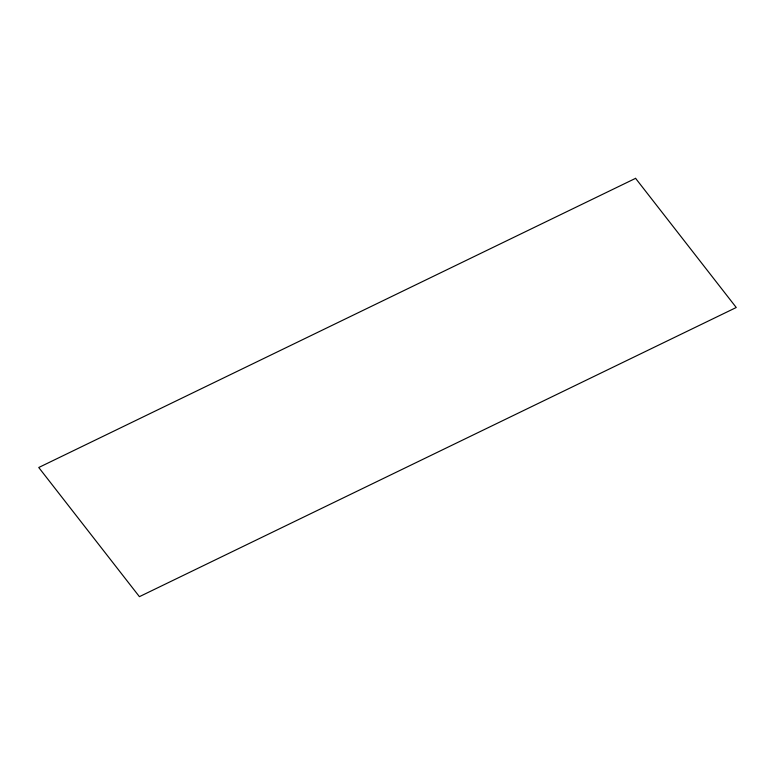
<?xml version="1.0" encoding="UTF-8"?>
<svg xmlns="http://www.w3.org/2000/svg" width="775" height="775" viewBox="0 0 775 775"><rect width="100%" height="100%" fill="white"/><g stroke="black" fill="none" stroke-linecap="round" stroke-linejoin="round"><path stroke-width="1.16" d="M635.587 178.337L38.75 467.499L139.413 596.663L736.25 307.501L635.587 178.337"/></g></svg>
